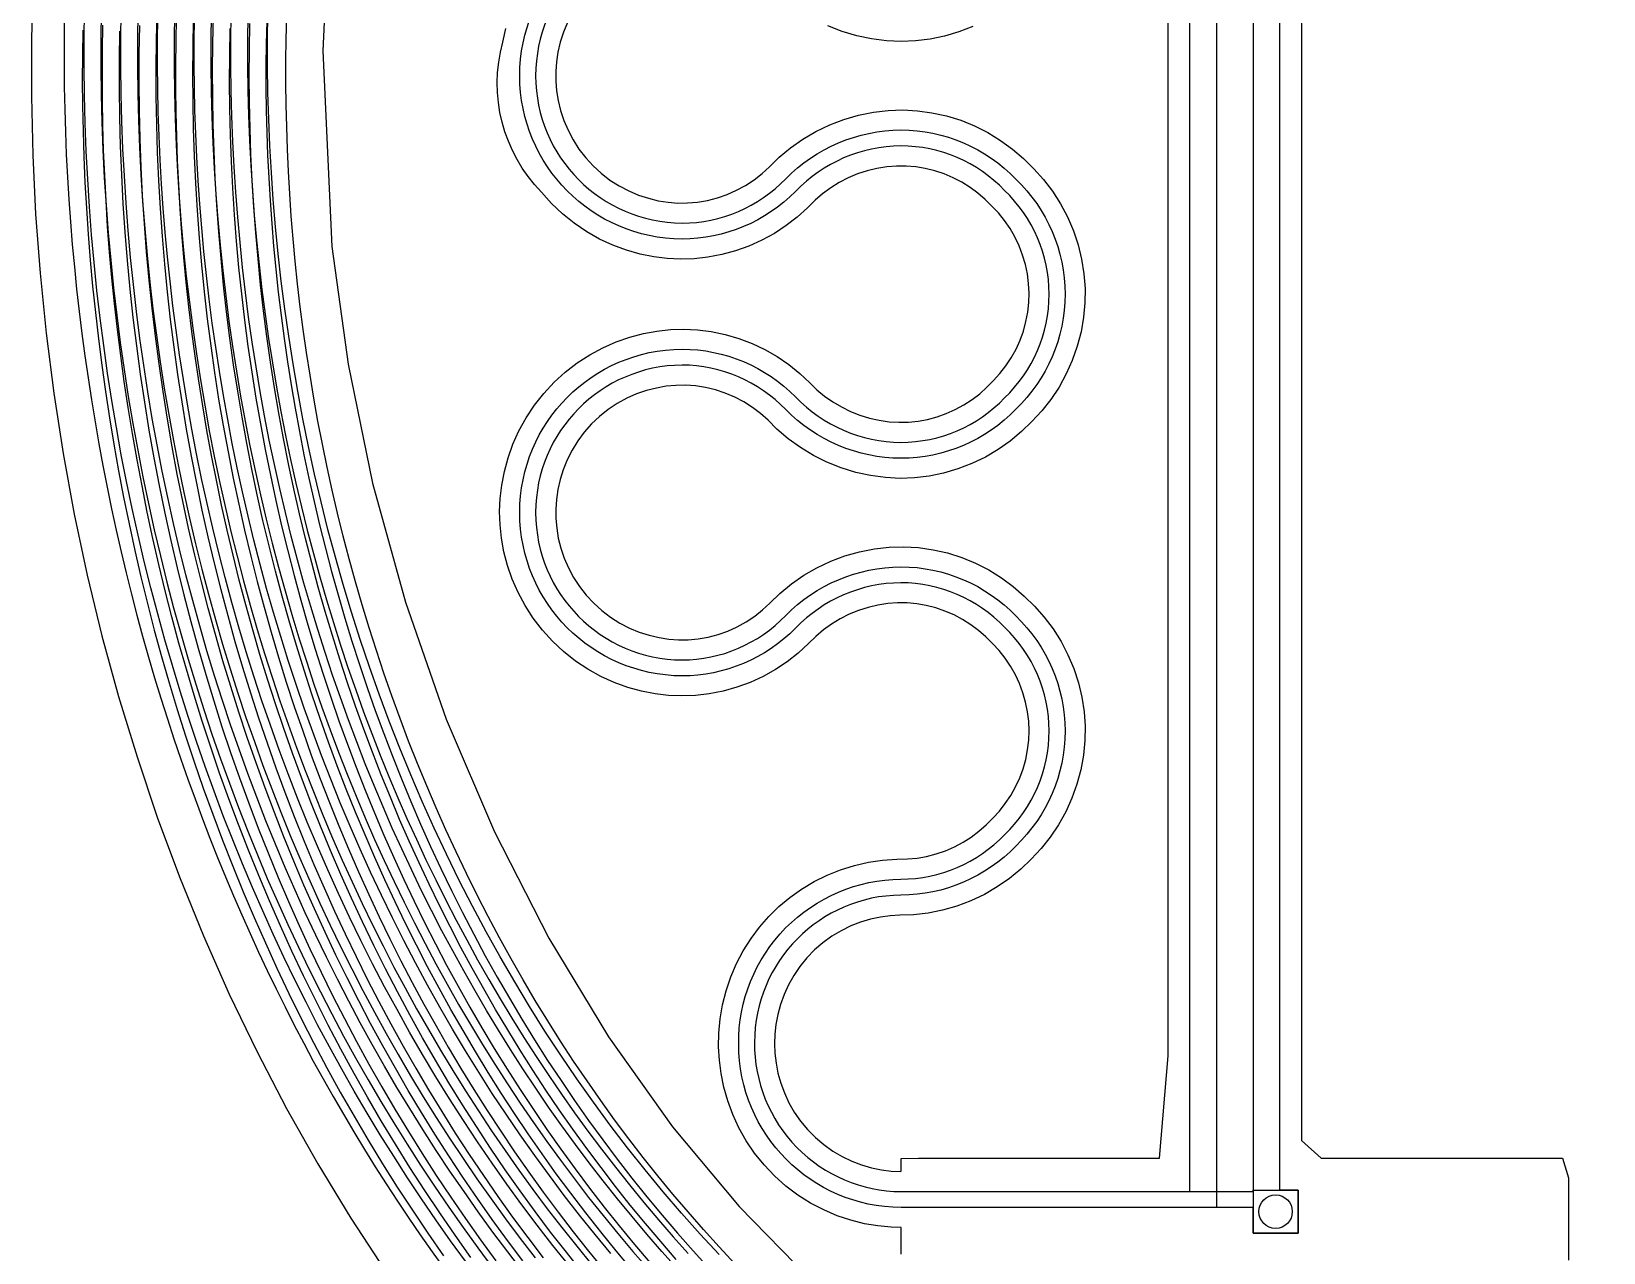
# Model space of a CAD drawing. Header units: millimetres. Extents: x 203.4 to 212.9, y -253.6 to -242.
# Drawn here: x 203.437 to 208.146, y -251.495 to -247.839 of the extents above; entities that cross this region are included whole.
import ezdxf

# ---------------------------------------------------------------- set-up
doc = ezdxf.new("R2010")
doc.units = ezdxf.units.MM
for name, color, linetype in [('Bottom Cu Layer', 140, 'Continuous'), ('PI BoardOutline', 30, 'Continuous'), ('Via holes', 6, 'Continuous')]:
    doc.layers.add(name, color=color, linetype=linetype)
doc.layers.add('Top Cu Layer', color=50, linetype='Continuous', lineweight=25)

msp = doc.modelspace()

# ---------------------------------------------------------------- linework, layer by layer
at = {"layer": 'Bottom Cu Layer'}
msp.add_lwpolyline([(205.3856, -247.5297, 0.411628), (204.947, -247.9712, 0.411628), (205.3856, -248.4127, 0.204281), (205.696, -248.2795, -0.19891), (206.0413, -248.1337, -0.203686), (206.3854, -248.2808, -0.203977), (206.533, -248.6253, -0.203977), (206.3854, -248.9698, -0.203686), (206.0413, -249.1169, -0.19891), (205.696, -248.9711, 0.204281), (205.3856, -248.8378, 0.411628), (204.947, -249.2793, 0.411628), (205.3856, -249.7208, 0.204281), (205.696, -249.5876, -0.19891), (206.0413, -249.4418, -0.203686), (206.3854, -249.5889, -0.203977), (206.533, -249.9334, -0.203977), (206.3854, -250.2779, -0.203686), (206.0413, -250.425, 0.411628), (205.6027, -250.8665, 0.414352), (206.0416, -251.3128), (207.0966, -251.3128), (207.0966, -251.3082), (207.2315, -251.3082), (207.2315, -251.4373), (207.0966, -251.4373), (207.0966, -251.3605), (206.0416, -251.3605, -0.41188), (205.5552, -250.8713, -0.415014), (206.0413, -250.3772, 0.204281), (206.3517, -250.244, 0.204459), (206.4852, -249.9334, 0.204459), (206.3517, -249.6228, 0.204281), (206.0413, -249.4896, 0.20238), (205.7257, -249.6256, -0.20055), (205.3856, -249.7686, -0.41188), (204.8992, -249.2793, -0.41188), (205.3856, -248.79, -0.20055), (205.7257, -248.933, 0.20238), (206.0413, -249.0691, 0.204281), (206.3517, -248.9359, 0.204459), (206.4852, -248.6253, 0.204459), (206.3517, -248.3147, 0.204281), (206.0413, -248.1815, 0.20238), (205.7257, -248.3175, -0.20055), (205.3856, -248.4605, -0.41188), (204.8992, -247.9712, -0.41188), (205.3856, -247.4819, -0.20055)], format="xyb", dxfattribs=at)
for points in [[(203.8121, -247.7812), (203.8101, -247.8651), (203.8092, -247.9491), (203.8095, -248.0331), (203.8108, -248.1171), (203.8134, -248.201), (203.817, -248.2848), (203.8218, -248.3686), (203.8277, -248.4521), (203.8348, -248.5355), (203.843, -248.6186), (203.8523, -248.7014), (203.8627, -248.784), (203.8742, -248.8663), (203.8867, -248.9482), (203.9004, -249.0298), (203.915, -249.1109), (203.9308, -249.1917), (203.9475, -249.2719), (203.9653, -249.3517), (203.984, -249.431), (204.0038, -249.5097), (204.0245, -249.5879), (204.0462, -249.6655), (204.0688, -249.7425), (204.0924, -249.8188), (204.1169, -249.8944), (204.1424, -249.9693), (204.1687, -250.0435), (204.1959, -250.117), (204.2239, -250.1897), (204.2528, -250.2617), (204.2825, -250.3328), (204.313, -250.4031), (204.3442, -250.4727), (204.3762, -250.5413), (204.409, -250.6092), (204.4427, -250.6768), (204.4774, -250.7439), (204.5132, -250.8107), (204.5499, -250.877), (204.5876, -250.9429), (204.6262, -251.0083), (204.6659, -251.0732), (204.7064, -251.1376), (204.7479, -251.2014), (204.7904, -251.2646), (204.8338, -251.3272), (204.8781, -251.3891), (204.9233, -251.4504), (204.9694, -251.5109)], [(205.0868, -251.5543), (205.039, -251.4946), (204.9919, -251.434), (204.9457, -251.3725), (204.9003, -251.3102), (204.8558, -251.2471), (204.8122, -251.1831), (204.7696, -251.1183), (204.7278, -251.0528), (204.687, -250.9866), (204.6472, -250.9196), (204.6083, -250.852), (204.5704, -250.7838), (204.5334, -250.715), (204.4974, -250.6456), (204.4624, -250.5756), (204.4284, -250.5051), (204.3953, -250.4342), (204.3633, -250.3627), (204.3323, -250.2909), (204.3023, -250.2187), (204.2733, -250.1461), (204.2453, -250.0731), (204.2184, -249.9999), (204.1925, -249.9264), (204.1677, -249.8526), (204.1439, -249.7786), (204.1211, -249.7045), (204.0994, -249.6302), (204.0788, -249.5558), (204.0591, -249.4813), (204.0405, -249.4067), (204.0229, -249.3321), (204.0063, -249.2575), (203.9906, -249.1828), (203.976, -249.1082), (203.9623, -249.0337), (203.9496, -248.9593), (203.9379, -248.8849), (203.9271, -248.8107), (203.9173, -248.7367), (203.9084, -248.6628), (203.9005, -248.5892), (203.8934, -248.5158), (203.8873, -248.4426), (203.8821, -248.3697), (203.8778, -248.2972), (203.8743, -248.225), (203.8717, -248.1531), (203.87, -248.0816), (203.8691, -248.0104), (203.8691, -247.9396), (203.8698, -247.8685), (203.8714, -247.797)], [(203.9215, -247.8025), (203.9198, -247.8844), (203.9192, -247.9662), (203.9196, -248.0481), (203.9212, -248.1299), (203.9239, -248.2117), (203.9277, -248.2934), (203.9326, -248.3749), (203.9386, -248.4563), (203.9457, -248.5375), (203.9539, -248.6185), (203.9632, -248.6992), (203.9735, -248.7796), (203.9849, -248.8597), (203.9974, -248.9395), (204.0109, -249.0189), (204.0254, -249.0979), (204.0409, -249.1765), (204.0574, -249.2547), (204.0749, -249.3323), (204.0934, -249.4095), (204.1129, -249.4861), (204.1333, -249.5622), (204.1546, -249.6377), (204.1768, -249.7126), (204.2, -249.7868), (204.2241, -249.8604), (204.2491, -249.9333), (204.2749, -250.0055), (204.3016, -250.0769), (204.3291, -250.1476), (204.3574, -250.2176), (204.3864, -250.2868), (204.4163, -250.3552), (204.4469, -250.4228), (204.4782, -250.4895), (204.5103, -250.5556), (204.5434, -250.6213), (204.5775, -250.6867), (204.6125, -250.7517), (204.6485, -250.8163), (204.6854, -250.8804), (204.7233, -250.9441), (204.7621, -251.0072), (204.8018, -251.0698), (204.8424, -251.1319), (204.884, -251.1934), (204.9265, -251.2543), (204.9698, -251.3145), (205.0141, -251.374), (205.0592, -251.4329), (205.1052, -251.491), (205.1521, -251.5484)], [(205.2355, -251.5458), (205.1885, -251.49), (205.1423, -251.4333), (205.097, -251.3759), (205.0525, -251.3179), (205.0089, -251.2591), (204.9663, -251.1996), (204.9245, -251.1396), (204.8836, -251.0789), (204.8437, -251.0176), (204.8047, -250.9558), (204.7666, -250.8935), (204.7294, -250.8307), (204.6932, -250.7674), (204.6579, -250.7037), (204.6235, -250.6395), (204.5901, -250.575), (204.5576, -250.5102), (204.5261, -250.445), (204.4953, -250.379), (204.4653, -250.3123), (204.436, -250.2447), (204.4074, -250.1764), (204.3797, -250.1073), (204.3527, -250.0374), (204.3265, -249.9668), (204.3012, -249.8956), (204.2767, -249.8236), (204.2531, -249.751), (204.2303, -249.6778), (204.2084, -249.6039), (204.1875, -249.5295), (204.1674, -249.4545), (204.1483, -249.3789), (204.1302, -249.3029), (204.113, -249.2263), (204.0968, -249.1492), (204.0817, -249.0717), (204.0675, -248.9937), (204.0544, -248.9154), (204.0423, -248.8367), (204.0313, -248.7576), (204.0213, -248.6782), (204.0124, -248.5986), (204.0045, -248.5187), (203.9977, -248.4387), (203.9919, -248.3584), (203.9872, -248.278), (203.9836, -248.1974), (203.9811, -248.1168), (203.9796, -248.0361), (203.9792, -247.9554), (203.9799, -247.8747), (203.9816, -247.7941)], [(205.3684, -251.5158), (205.3217, -251.4623), (205.2758, -251.408), (205.2306, -251.3531), (205.1864, -251.2973), (205.1429, -251.2409), (205.1003, -251.1838), (205.0586, -251.1261), (205.0177, -251.0677), (204.9777, -251.0088), (204.9387, -250.9492), (204.9005, -250.8892), (204.8632, -250.8286), (204.8269, -250.7675), (204.7914, -250.706), (204.7569, -250.644), (204.7232, -250.5817), (204.6905, -250.519), (204.6587, -250.4559), (204.6278, -250.3925), (204.5977, -250.3285), (204.5683, -250.2636), (204.5396, -250.198), (204.5117, -250.1316), (204.4845, -250.0645), (204.4581, -249.9966), (204.4325, -249.928), (204.4076, -249.8588), (204.3836, -249.7889), (204.3604, -249.7183), (204.3381, -249.6471), (204.3166, -249.5754), (204.296, -249.503), (204.2763, -249.4301), (204.2576, -249.3567), (204.2397, -249.2827), (204.2228, -249.2082), (204.2068, -249.1333), (204.1919, -249.0579), (204.1779, -248.9821), (204.1649, -248.9059), (204.1529, -248.8293), (204.142, -248.7524), (204.1321, -248.6752), (204.1232, -248.5977), (204.1153, -248.52), (204.1085, -248.4421), (204.1027, -248.364), (204.0979, -248.2857), (204.0941, -248.2073), (204.0914, -248.1288), (204.0898, -248.0503), (204.0892, -247.9717), (204.0896, -247.8931), (204.0911, -247.8146)], [(204.1413, -247.8083), (204.1398, -247.8753), (204.139, -247.9419), (204.1391, -248.0082), (204.14, -248.0749), (204.1416, -248.1419), (204.1441, -248.2093), (204.1473, -248.277), (204.1514, -248.345), (204.1563, -248.4133), (204.1621, -248.4818), (204.1687, -248.5506), (204.1761, -248.6196), (204.1844, -248.6888), (204.1936, -248.7581), (204.2037, -248.8276), (204.2146, -248.8972), (204.2265, -248.9669), (204.2393, -249.0367), (204.253, -249.1066), (204.2676, -249.1765), (204.2832, -249.2464), (204.2997, -249.3163), (204.3171, -249.3861), (204.3356, -249.4559), (204.355, -249.5257), (204.3753, -249.5953), (204.3967, -249.6648), (204.419, -249.7341), (204.4423, -249.8032), (204.4666, -249.8721), (204.4919, -249.9407), (204.518, -250.009), (204.5452, -250.077), (204.5733, -250.1447), (204.6023, -250.212), (204.6323, -250.2789), (204.6632, -250.3454), (204.6951, -250.4114), (204.7278, -250.4769), (204.7615, -250.542), (204.7962, -250.6064), (204.8317, -250.6704), (204.8682, -250.7337), (204.9055, -250.7964), (204.9438, -250.8584), (204.9829, -250.9198), (205.023, -250.9804), (205.0638, -251.0403), (205.1055, -251.0995), (205.148, -251.1579), (205.1913, -251.2154), (205.2354, -251.2722), (205.2803, -251.3281), (205.3258, -251.3832), (205.3721, -251.4373), (205.4192, -251.4906), (205.4669, -251.543)], [(205.544, -251.5288), (205.4965, -251.478), (205.4497, -251.4263), (205.4035, -251.3736), (205.358, -251.3201), (205.3133, -251.2656), (205.2693, -251.2104), (205.226, -251.1543), (205.1835, -251.0974), (205.1418, -251.0398), (205.1009, -250.9813), (205.0609, -250.9222), (205.0217, -250.8623), (204.9833, -250.8017), (204.9458, -250.7404), (204.9093, -250.6785), (204.8736, -250.616), (204.8388, -250.5529), (204.8048, -250.4892), (204.7718, -250.4251), (204.7398, -250.3604), (204.7086, -250.2953), (204.6783, -250.2297), (204.649, -250.1637), (204.6206, -250.0973), (204.5931, -250.0306), (204.5665, -249.9635), (204.5409, -249.8962), (204.5163, -249.8285), (204.4926, -249.7606), (204.4699, -249.6925), (204.4481, -249.6242), (204.4273, -249.5557), (204.4074, -249.4871), (204.3885, -249.4184), (204.3706, -249.3497), (204.3536, -249.2809), (204.3376, -249.212), (204.3225, -249.1432), (204.3083, -249.0743), (204.295, -249.0055), (204.2826, -248.9368), (204.2711, -248.8682), (204.2605, -248.7996), (204.2508, -248.7312), (204.2419, -248.6629), (204.2339, -248.5948), (204.2267, -248.5269), (204.2204, -248.4592), (204.2149, -248.3917), (204.2103, -248.3245), (204.2064, -248.2576), (204.2034, -248.191), (204.2012, -248.1247), (204.1997, -248.0587), (204.199, -247.9931), (204.1991, -247.9278), (204.2, -247.8621), (204.2017, -247.796)], [(203.5904, -247.8346), (203.5892, -247.9105), (203.589, -247.986), (203.5897, -248.0616), (203.5912, -248.1377), (203.5936, -248.2142), (203.597, -248.2911), (203.6013, -248.3683), (203.6065, -248.4458), (203.6127, -248.5237), (203.6198, -248.6018), (203.628, -248.6802), (203.637, -248.7588), (203.6471, -248.8376), (203.6582, -248.9165), (203.6703, -248.9957), (203.6834, -249.0749), (203.6976, -249.1542), (203.7128, -249.2337), (203.729, -249.3131), (203.7463, -249.3927), (203.7647, -249.4722), (203.7842, -249.5516), (203.8047, -249.6311), (203.8264, -249.7104), (203.8492, -249.7897), (203.8731, -249.8688), (203.8981, -249.9477), (203.9242, -250.0263), (203.9514, -250.1048), (203.9797, -250.1829), (204.0091, -250.2608), (204.0395, -250.3383), (204.0711, -250.4154), (204.1037, -250.4921), (204.1374, -250.5683), (204.1721, -250.6441), (204.208, -250.7194), (204.2449, -250.7941), (204.2828, -250.8683), (204.3218, -250.9419), (204.3619, -251.0148), (204.403, -251.0871), (204.4451, -251.1587), (204.4883, -251.2295), (204.5325, -251.2995), (204.5776, -251.3688), (204.6237, -251.4372), (204.6708, -251.5048)], [(204.7532, -251.5097), (204.706, -251.4437), (204.6598, -251.3768), (204.6146, -251.309), (204.5703, -251.2404), (204.527, -251.1711), (204.4847, -251.101), (204.4433, -251.0302), (204.403, -250.9588), (204.3637, -250.8866), (204.3254, -250.8139), (204.2882, -250.7406), (204.252, -250.6667), (204.2168, -250.5923), (204.1827, -250.5174), (204.1496, -250.4421), (204.1176, -250.3663), (204.0867, -250.2901), (204.0568, -250.2136), (204.0281, -250.1367), (204.0004, -250.0595), (203.9738, -249.982), (203.9484, -249.9044), (203.924, -249.8265), (203.9008, -249.7484), (203.8786, -249.6703), (203.8575, -249.592), (203.8375, -249.5136), (203.8185, -249.4351), (203.8006, -249.3567), (203.7837, -249.2782), (203.7679, -249.1998), (203.7531, -249.1214), (203.7393, -249.043), (203.7266, -248.9648), (203.7148, -248.8867), (203.7041, -248.8088), (203.6943, -248.731), (203.6855, -248.6535), (203.6777, -248.5762), (203.6708, -248.4991), (203.6649, -248.4224), (203.66, -248.346), (203.656, -248.2699), (203.6529, -248.1941), (203.6507, -248.1188), (203.6494, -248.0438), (203.649, -247.9692), (203.6494, -247.8947), (203.6507, -247.8197)], [(203.7006, -247.8375), (203.6993, -247.9236), (203.6993, -248.0097), (203.7003, -248.0958), (203.7026, -248.1819), (203.706, -248.2679), (203.7106, -248.3537), (203.7163, -248.4395), (203.7232, -248.525), (203.7313, -248.6103), (203.7405, -248.6953), (203.7509, -248.7801), (203.7623, -248.8646), (203.7749, -248.9487), (203.7885, -249.0324), (203.8033, -249.1157), (203.8191, -249.1987), (203.8359, -249.2811), (203.8538, -249.3631), (203.8727, -249.4445), (203.8927, -249.5254), (203.9137, -249.6058), (203.9356, -249.6855), (203.9586, -249.7646), (203.9825, -249.843), (204.0073, -249.9208), (204.0332, -249.9978), (204.0599, -250.0741), (204.0875, -250.1497), (204.116, -250.2245), (204.1454, -250.2985), (204.1756, -250.3717), (204.2066, -250.444), (204.2384, -250.5156), (204.271, -250.5862), (204.3043, -250.656), (204.3386, -250.7254), (204.3739, -250.7943), (204.4103, -250.8629), (204.4476, -250.9311), (204.486, -250.9988), (204.5253, -251.066), (204.5657, -251.1327), (204.607, -251.1989), (204.6493, -251.2645), (204.6925, -251.3294), (204.7367, -251.3938), (204.7819, -251.4575), (204.828, -251.5205)], [(204.9087, -251.5204), (204.8624, -251.4589), (204.8171, -251.3966), (204.7727, -251.3336), (204.7293, -251.27), (204.6868, -251.2057), (204.6454, -251.1409), (204.6049, -251.0755), (204.5653, -251.0096), (204.5268, -250.9431), (204.4892, -250.8762), (204.4526, -250.8089), (204.417, -250.7412), (204.3824, -250.673), (204.3488, -250.6046), (204.3161, -250.5355), (204.2841, -250.4656), (204.2529, -250.3948), (204.2225, -250.3232), (204.193, -250.2507), (204.1642, -250.1775), (204.1363, -250.1035), (204.1093, -250.0288), (204.0831, -249.9534), (204.0578, -249.8772), (204.0335, -249.8004), (204.0101, -249.7229), (203.9876, -249.6448), (203.9661, -249.5661), (203.9456, -249.4868), (203.926, -249.4069), (203.9075, -249.3265), (203.8901, -249.2456), (203.8736, -249.1642), (203.8583, -249.0823), (203.844, -248.9999), (203.8309, -248.9172), (203.8188, -248.8341), (203.8078, -248.7507), (203.7979, -248.667), (203.7892, -248.583), (203.7815, -248.4988), (203.775, -248.4143), (203.7696, -248.3297), (203.7653, -248.245), (203.7621, -248.1601), (203.7601, -248.0752), (203.7592, -247.9903), (203.7594, -247.9053), (203.7608, -247.8204)], [(204.0309, -247.83), (204.0295, -247.9098), (204.0292, -247.9895), (204.03, -248.0692), (204.0318, -248.1489), (204.0347, -248.2285), (204.0387, -248.3081), (204.0438, -248.3874), (204.05, -248.4667), (204.0572, -248.5457), (204.0655, -248.6245), (204.0748, -248.703), (204.0852, -248.7813), (204.0966, -248.8592), (204.1091, -248.9368), (204.1225, -249.014), (204.1369, -249.0908), (204.1523, -249.1672), (204.1687, -249.2432), (204.186, -249.3187), (204.2043, -249.3937), (204.2235, -249.4682), (204.2436, -249.5421), (204.2647, -249.6155), (204.2866, -249.6883), (204.3094, -249.7604), (204.3331, -249.8319), (204.3577, -249.9027), (204.3831, -249.9728), (204.4093, -250.0422), (204.4363, -250.1108), (204.4641, -250.1787), (204.4927, -250.2459), (204.5219, -250.3123), (204.5519, -250.3779), (204.5827, -250.4427), (204.6142, -250.5069), (204.6467, -250.5708), (204.6802, -250.6344), (204.7145, -250.6976), (204.7498, -250.7604), (204.7861, -250.8227), (204.8232, -250.8845), (204.8613, -250.9459), (204.9002, -251.0067), (204.9401, -251.067), (204.9808, -251.1267), (205.0224, -251.1858), (205.0649, -251.2443), (205.1083, -251.3021), (205.1525, -251.3593), (205.1975, -251.4157), (205.2434, -251.4713), (205.2901, -251.5262)]]:
    msp.add_lwpolyline(points, dxfattribs=at)
at = {"layer": 'PI BoardOutline'}
for points in [[(205.0423, -247.8114), (205.0302, -247.8408), (205.0207, -247.8705), (205.0137, -247.9003), (205.0093, -247.9298), (205.0072, -247.9588), (205.0074, -247.9873), (205.0097, -248.0163), (205.0145, -248.0459), (205.0217, -248.0757), (205.0315, -248.1054), (205.044, -248.1347), (205.0591, -248.1633), (205.0768, -248.1908), (205.0969, -248.2169), (205.1192, -248.2412), (205.1436, -248.2635), (205.1697, -248.2835), (205.1972, -248.3011), (205.2258, -248.3161), (205.2551, -248.3285), (205.2848, -248.3382), (205.3145, -248.3454), (205.344, -248.3501), (205.373, -248.3524), (205.4021, -248.3523), (205.4321, -248.3497), (205.462, -248.3446), (205.4917, -248.3369), (205.5208, -248.3268), (205.549, -248.3143), (205.5759, -248.2995), (205.6015, -248.2826), (205.6253, -248.2639), (205.6473, -248.2436), (205.6761, -248.2155), (205.7105, -248.1869), (205.7475, -248.1609), (205.7868, -248.1379), (205.828, -248.1182), (205.8707, -248.1019), (205.9144, -248.0893), (205.9588, -248.0804), (206.0033, -248.0752), (206.0474, -248.0737), (206.0907, -248.076), (206.1343, -248.0819), (206.1777, -248.0915), (206.2204, -248.1047), (206.2619, -248.1214), (206.3019, -248.1415), (206.3399, -248.1647), (206.3756, -248.1908), (206.4086, -248.2194), (206.4394, -248.2497), (206.4686, -248.2821), (206.4953, -248.3171), (206.5194, -248.3546), (206.5403, -248.3941), (206.5579, -248.4352), (206.572, -248.4777), (206.5826, -248.5209), (206.5894, -248.5645), (206.5927, -248.6079), (206.5923, -248.6511), (206.5884, -248.6946), (206.5808, -248.7382), (206.5696, -248.7813), (206.5547, -248.8235), (206.5365, -248.8644), (206.5149, -248.9035), (206.4903, -248.9405), (206.463, -248.975), (206.4334, -249.0068), (206.4024, -249.037), (206.3688, -249.0651), (206.3326, -249.0907), (206.2942, -249.1133), (206.2539, -249.1327), (206.2121, -249.1488), (206.1692, -249.1613), (206.1258, -249.1701), (206.0822, -249.1753), (206.0389, -249.1769), (205.9946, -249.1746), (205.9501, -249.1687), (205.9058, -249.1591), (205.8622, -249.1458), (205.8198, -249.1288), (205.7789, -249.1084), (205.7401, -249.0848), (205.7036, -249.0583), (205.6697, -249.0292), (205.6431, -249.0029), (205.6208, -248.9829), (205.5966, -248.9645), (205.5708, -248.948), (205.5435, -248.9337), (205.5152, -248.9216), (205.4859, -248.912), (205.4562, -248.9048), (205.4262, -248.9002), (205.3963, -248.898), (205.3673, -248.8984), (205.3383, -248.9012), (205.3087, -248.9064), (205.2789, -248.914), (205.2493, -248.9243), (205.2201, -248.9372), (205.1917, -248.9527), (205.1645, -248.9708), (205.1387, -248.9913), (205.1147, -249.014), (205.0928, -249.0387), (205.0731, -249.065), (205.056, -249.0928), (205.0414, -249.1215), (205.0294, -249.1509), (205.0201, -249.1807), (205.0134, -249.2105), (205.0091, -249.24), (205.0072, -249.2689), (205.0075, -249.2974), (205.01, -249.3265), (205.0149, -249.3561), (205.0223, -249.3859), (205.0323, -249.4156), (205.045, -249.4449), (205.0603, -249.4734), (205.0781, -249.5008), (205.0984, -249.5268), (205.1209, -249.5509), (205.1454, -249.5731), (205.1716, -249.5929), (205.1992, -249.6103), (205.2278, -249.6252), (205.2572, -249.6374), (205.2869, -249.6469), (205.3166, -249.6539), (205.346, -249.6584), (205.375, -249.6606), (205.4042, -249.6603), (205.4342, -249.6575), (205.4641, -249.6522), (205.4938, -249.6444), (205.5228, -249.6341), (205.5509, -249.6214), (205.5778, -249.6065), (205.6032, -249.5895), (205.6269, -249.5706), (205.6487, -249.5502), (205.6785, -249.5215), (205.713, -249.4931), (205.7502, -249.4673), (205.7896, -249.4445), (205.8309, -249.425), (205.8737, -249.409), (205.9176, -249.3967), (205.9619, -249.388), (206.0064, -249.3831), (206.0504, -249.3819), (206.0938, -249.3844), (206.1374, -249.3906), (206.1807, -249.4004), (206.2233, -249.4138), (206.2648, -249.4308), (206.3046, -249.4511), (206.3425, -249.4745), (206.378, -249.5008), (206.4108, -249.5296), (206.4415, -249.56), (206.4705, -249.5926), (206.4971, -249.6278), (206.5209, -249.6654), (206.5416, -249.705), (206.559, -249.7463), (206.5729, -249.7888), (206.5832, -249.832), (206.5898, -249.8756), (206.5928, -249.9191), (206.5921, -249.9623), (206.5879, -250.0058), (206.5801, -250.0493), (206.5686, -250.0924), (206.5536, -250.1345), (206.535, -250.1753), (206.5133, -250.2143), (206.4885, -250.2511), (206.461, -250.2855), (206.4312, -250.3171), (206.4001, -250.3471), (206.3663, -250.3751), (206.33, -250.4005), (206.2914, -250.4229), (206.251, -250.4421), (206.2091, -250.4579), (206.1662, -250.4701), (206.1227, -250.4787), (206.0792, -250.4836), (206.0379, -250.4851), (206.0091, -250.4867), (205.9798, -250.4906), (205.9501, -250.4969), (205.9204, -250.5058), (205.8909, -250.5174), (205.8621, -250.5315), (205.8342, -250.5483), (205.8076, -250.5676), (205.7826, -250.5891), (205.7596, -250.6128), (205.7387, -250.6384), (205.7203, -250.6654), (205.7043, -250.6937), (205.691, -250.7228), (205.6803, -250.7525), (205.6722, -250.7823), (205.6667, -250.812), (205.6636, -250.8412), (205.6627, -250.8698), (205.6638, -250.8986), (205.6671, -250.928), (205.6728, -250.9578), (205.6812, -250.9877), (205.6921, -251.0174), (205.7057, -251.0465), (205.7219, -251.0748), (205.7407, -251.1018), (205.7618, -251.1272), (205.7851, -251.1507), (205.8102, -251.1721), (205.837, -251.1912), (205.865, -251.2077), (205.894, -251.2216), (205.9235, -251.2329), (205.9532, -251.2416), (205.9829, -251.2477), (206.0122, -251.2513), (206.0409, -251.2527), (206.0416, -251.2495), (206.0416, -251.2463), (206.0416, -251.243), (206.0416, -251.2397), (206.0416, -251.2364), (206.0416, -251.2331), (206.0416, -251.2298), (206.0416, -251.2266), (206.0416, -251.2233), (206.0416, -251.22), (206.0416, -251.2167), (206.0416, -251.2134), (206.0938, -251.2128), (206.1595, -251.2128), (206.2252, -251.2128), (206.2909, -251.2128), (206.3565, -251.2128), (206.4222, -251.2128), (206.4879, -251.2128), (206.5536, -251.2128), (206.6193, -251.2128), (206.6849, -251.2128), (206.7506, -251.2128), (206.8163, -251.2128), (206.8416, -250.9058), (206.8416, -250.4067), (206.8416, -249.9076), (206.8416, -249.4086), (206.8416, -248.9095), (206.8416, -248.4104), (206.8416, -247.9114), (206.8416, -247.4123)], [(204.327, -247.5082), (204.3094, -247.8962), (204.3365, -248.483), (204.385, -248.8345), (204.4586, -249.1915), (204.5571, -249.548), (204.6793, -249.8979), (204.8233, -250.2351), (204.9865, -250.554), (205.1656, -250.8498), (205.357, -251.1186), (205.5569, -251.3576), (205.7677, -251.5732), (205.9969, -251.7748), (206.2435, -251.9594), (206.5066, -252.1241), (206.7844, -252.2662), (207.0749, -252.3831), (207.3758, -252.4726), (207.6843, -252.5331), (207.9975, -252.5632), (208.3123, -252.5623)], [(203.4426, -247.6762), (203.4372, -247.8561), (203.4366, -248.0339), (203.4405, -248.2096), (203.449, -248.3853), (203.4622, -248.5628), (203.4802, -248.7417), (203.5033, -248.9218), (203.5315, -249.1028), (203.5649, -249.2845), (203.6037, -249.4665), (203.6479, -249.6485), (203.6976, -249.8302), (203.7528, -250.0112), (203.8136, -250.1912), (203.8799, -250.3699), (203.9519, -250.5468), (204.0293, -250.7216), (204.1123, -250.894), (204.2006, -251.0635), (204.2943, -251.2298), (204.3932, -251.3926), (204.4971, -251.5515)], [(207.2416, -247.6664), (207.2416, -248.1655), (207.2416, -248.6645), (207.2416, -249.1636), (207.2416, -249.6627), (207.2416, -250.1617), (207.2416, -250.6608), (207.2416, -251.1598), (207.3003, -251.2128), (207.366, -251.2128), (207.4317, -251.2128), (207.4974, -251.2128), (207.563, -251.2128), (207.6287, -251.2128), (207.6944, -251.2128), (207.7601, -251.2128), (207.8258, -251.2128), (207.8914, -251.2128), (207.9571, -251.2128), (208.0228, -251.2128), (208.0416, -251.2713), (208.0416, -251.3534), (208.0416, -251.4355), (208.0416, -251.5176)], [(206.2568, -247.8234), (206.2151, -247.8397), (206.1723, -247.8524), (206.1289, -247.8615), (206.0853, -247.8669), (206.042, -247.8688), (205.9977, -247.8668), (205.9532, -247.8612), (205.9089, -247.8518), (205.8653, -247.8387), (205.8227, -247.822)]]:
    msp.add_lwpolyline(points, dxfattribs=at)
msp.add_lwpolyline([(206.0416, -251.5005), (206.0416, -251.4776), (206.0416, -251.4547), (206.0416, -251.4318), (206.0416, -251.4205), (206.0416, -251.4205), (206.0415, -251.4205), (206.0415, -251.4205), (206.0415, -251.4205), (206.0415, -251.4205), (206.0415, -251.4205), (206.0415, -251.4205), (206.0414, -251.4205), (206.0414, -251.4205), (206.0414, -251.4205), (206.0414, -251.4205), (206.0414, -251.4205), (206.0123, -251.4196), (205.9723, -251.4157), (205.9317, -251.4088), (205.8909, -251.3985), (205.8501, -251.3849), (205.8099, -251.3678), (205.7706, -251.3472), (205.7327, -251.3233), (205.6966, -251.2961), (205.6628, -251.266), (205.6315, -251.2331), (205.6031, -251.1979), (205.5778, -251.1606), (205.5559, -251.1219), (205.5373, -251.0819), (205.5223, -251.0413), (205.5107, -251.0004), (205.5024, -250.9596), (205.4973, -250.9192), (205.4952, -250.8797), (205.4959, -250.8382), (205.4997, -250.7957), (205.507, -250.7533), (205.5176, -250.7112), (205.5316, -250.6699), (205.5488, -250.6299), (205.569, -250.5914), (205.5922, -250.5549), (205.6178, -250.5206), (205.6458, -250.4887), (205.6759, -250.4593), (205.7086, -250.4319), (205.7437, -250.407), (205.7809, -250.3846), (205.8199, -250.3653), (205.8603, -250.349), (205.9018, -250.3361), (205.944, -250.3265), (205.9864, -250.3203), (206.0287, -250.3174), (206.0611, -250.3166), (206.0897, -250.3139), (206.1183, -250.3089), (206.1466, -250.3017), (206.1744, -250.2921), (206.2014, -250.2804), (206.2273, -250.2666), (206.2519, -250.2509), (206.2751, -250.2334), (206.2966, -250.2144), (206.3167, -250.1944), (206.3361, -250.1734), (206.354, -250.1507), (206.3703, -250.1265), (206.3847, -250.1009), (206.397, -250.0742), (206.4071, -250.0466), (206.4151, -250.0184), (206.4207, -249.9898), (206.4241, -249.9612), (206.4252, -249.9328), (206.424, -249.9044), (206.4205, -249.8758), (206.4148, -249.8472), (206.4068, -249.819), (206.3965, -249.7915), (206.3841, -249.7648), (206.3696, -249.7393), (206.3533, -249.7151), (206.3353, -249.6925), (206.3158, -249.6716), (206.2957, -249.6516), (206.2741, -249.6326), (206.2509, -249.6152), (206.2262, -249.5996), (206.2003, -249.5858), (206.1732, -249.5742), (206.1454, -249.5648), (206.1171, -249.5576), (206.0885, -249.5527), (206.0599, -249.5501), (206.0313, -249.5498), (206.0019, -249.552), (205.9724, -249.5565), (205.9431, -249.5633), (205.9143, -249.5725), (205.8862, -249.584), (205.8592, -249.5976), (205.8334, -249.6133), (205.8091, -249.6309), (205.7865, -249.65), (205.7643, -249.6719), (205.7339, -249.7), (205.7009, -249.7259), (205.6657, -249.7494), (205.6285, -249.7702), (205.5897, -249.788), (205.5496, -249.8027), (205.5087, -249.8141), (205.4672, -249.8223), (205.4256, -249.8271), (205.3843, -249.8286), (205.345, -249.8269), (205.3048, -249.8222), (205.2641, -249.8143), (205.2232, -249.8031), (205.1826, -249.7884), (205.1426, -249.7703), (205.1037, -249.7488), (205.0662, -249.7239), (205.0307, -249.6959), (204.9976, -249.6649), (204.9671, -249.6314), (204.9396, -249.5955), (204.9152, -249.5578), (204.8943, -249.5186), (204.8767, -249.4784), (204.8627, -249.4377), (204.852, -249.3967), (204.8447, -249.356), (204.8405, -249.3159), (204.8392, -249.2766), (204.8409, -249.2372), (204.8455, -249.197), (204.8533, -249.1562), (204.8644, -249.1153), (204.879, -249.0746), (204.897, -249.0345), (204.9184, -248.9955), (204.9432, -248.958), (204.9712, -248.9225), (205.0021, -248.8892), (205.0356, -248.8587), (205.0714, -248.8311), (205.109, -248.8067), (205.1481, -248.7856), (205.1882, -248.768), (205.2289, -248.7539), (205.2698, -248.7431), (205.3105, -248.7357), (205.3506, -248.7314), (205.39, -248.7301), (205.4314, -248.7321), (205.473, -248.7374), (205.5144, -248.7459), (205.5553, -248.7578), (205.5953, -248.773), (205.6338, -248.7912), (205.6708, -248.8124), (205.7057, -248.8363), (205.7383, -248.8625), (205.7684, -248.8909), (205.7896, -248.9114), (205.8124, -248.9304), (205.8369, -248.9477), (205.8629, -248.9631), (205.8901, -248.9764), (205.9183, -248.9876), (205.9472, -248.9965), (205.9765, -249.003), (206.006, -249.0072), (206.0354, -249.009), (206.0639, -249.0084), (206.0925, -249.0054), (206.1211, -249.0002), (206.1494, -248.9927), (206.1771, -248.983), (206.204, -248.971), (206.2298, -248.957), (206.2543, -248.9411), (206.2773, -248.9235), (206.2986, -248.9043), (206.3186, -248.8843), (206.3379, -248.8631), (206.3557, -248.8403), (206.3718, -248.8159), (206.386, -248.7902), (206.3981, -248.7634), (206.408, -248.7357), (206.4157, -248.7075), (206.4211, -248.6789), (206.4243, -248.6503), (206.4252, -248.6219), (206.4237, -248.5935), (206.42, -248.5648), (206.4141, -248.5363), (206.4059, -248.5082), (206.3954, -248.4807), (206.3828, -248.4541), (206.3681, -248.4287), (206.3516, -248.4047), (206.3335, -248.3822), (206.3139, -248.3615), (206.2937, -248.3416), (206.2719, -248.3228), (206.2486, -248.3055), (206.2237, -248.29), (206.1977, -248.2765), (206.1705, -248.2651), (206.1427, -248.2559), (206.1143, -248.2489), (206.0857, -248.2442), (206.0571, -248.2418), (206.0284, -248.2418), (205.999, -248.2442), (205.9695, -248.2489), (205.9402, -248.256), (205.9115, -248.2654), (205.8835, -248.2771), (205.8566, -248.291), (205.831, -248.3069), (205.8068, -248.3246), (205.7844, -248.3439), (205.7615, -248.3666), (205.7307, -248.3945), (205.6975, -248.4202), (205.6621, -248.4435), (205.6248, -248.464), (205.5858, -248.4815), (205.5457, -248.4959), (205.5046, -248.507), (205.4631, -248.5148), (205.4215, -248.5193), (205.3805, -248.5205), (205.3411, -248.5185), (205.3008, -248.5134), (205.2601, -248.5052), (205.2192, -248.4937), (205.1786, -248.4787), (205.1387, -248.4603), (205.0999, -248.4384), (205.0627, -248.4132), (205.0274, -248.3849), (204.9945, -248.3537), (204.9643, -248.3198, -0.265771), (204.8486, -247.8706), (204.858, -247.8301)], format="xyb", dxfattribs=at)
at = {"layer": 'Top Cu Layer'}
msp.add_lwpolyline([(207.1766, -250.4226), (207.1766, -245.1722), (207.1766, -245.1028), (207.0416, -244.8752), (206.9066, -245.1028), (207.0966, -245.1028), (207.0966, -245.1728), (207.0567, -245.1728), (207.0567, -245.2528), (207.0966, -245.2528), (207.0966, -250.4226), (207.0966, -251.3682), (207.0966, -251.4373), (207.2315, -251.4373), (207.2315, -251.3082), (207.1766, -251.3082)], close=True, dxfattribs=at)
for points in [[(206.9866, -245.7728), (206.9866, -250.4226), (206.9866, -251.3605), (206.0416, -251.3605, -0.41188), (205.5552, -250.8713, -0.415014), (206.0413, -250.3772, 0.204281), (206.3517, -250.244, 0.204459), (206.4852, -249.9334, 0.204459), (206.3517, -249.6228, 0.204281), (206.0413, -249.4896, 0.20238), (205.7257, -249.6256, -0.20055), (205.3856, -249.7686, -0.41188), (204.8992, -249.2793, -0.41188), (205.3856, -248.79, -0.20055), (205.7257, -248.933, 0.20238), (206.0413, -249.0691, 0.204281), (206.3517, -248.9359, 0.204459), (206.4852, -248.6253, 0.204459), (206.3517, -248.3147, 0.204281), (206.0413, -248.1815, 0.20238), (205.7257, -248.3175, -0.20055), (205.3856, -248.4605, -0.41188), (204.8992, -247.9712, -0.41188), (205.3856, -247.4819, -0.20055)], [(205.3856, -247.5297, 0.411628), (204.947, -247.9712, 0.411628), (205.3856, -248.4127, 0.204281), (205.696, -248.2795, -0.19891), (206.0413, -248.1337, -0.203686), (206.3854, -248.2808, -0.203977), (206.533, -248.6253, -0.203977), (206.3854, -248.9698, -0.203686), (206.0413, -249.1169, -0.19891), (205.696, -248.9711, 0.204281), (205.3856, -248.8378, 0.411628), (204.947, -249.2793, 0.411628), (205.3856, -249.7208, 0.204281), (205.696, -249.5876, -0.19891), (206.0413, -249.4418, -0.203686), (206.3854, -249.5889, -0.203977), (206.533, -249.9334, -0.203977), (206.3854, -250.2779, -0.203686), (206.0413, -250.425, 0.411628), (205.6027, -250.8665, 0.414352), (206.0416, -251.3128), (206.9066, -251.3128), (206.9066, -250.4226), (206.9066, -245.7728)]]:
    msp.add_lwpolyline(points, format="xyb", dxfattribs=at)
for points in [[(203.5348, -247.8016), (203.5342, -247.8692), (203.5342, -247.9369), (203.5348, -248.0045), (203.5361, -248.0721), (203.5382, -248.1397), (203.541, -248.2072), (203.5444, -248.2746), (203.5486, -248.3419), (203.5534, -248.4092), (203.5589, -248.4763), (203.5651, -248.5433), (203.572, -248.6102), (203.5795, -248.6769), (203.5877, -248.7434), (203.5966, -248.8098), (203.6061, -248.8759), (203.6163, -248.9419), (203.6271, -249.0076), (203.6385, -249.0731), (203.6506, -249.1383), (203.6634, -249.2033), (203.6767, -249.268), (203.6907, -249.3324), (203.7053, -249.3965), (203.7205, -249.4603), (203.7363, -249.5237), (203.7527, -249.5868), (203.7697, -249.6495), (203.7874, -249.7119), (203.8056, -249.7738), (203.8244, -249.8354), (203.8437, -249.8966), (203.8636, -249.9573), (203.8841, -250.0176), (203.9051, -250.0775), (203.9266, -250.137), (203.9487, -250.196), (203.9712, -250.2545), (203.9943, -250.3126), (204.0179, -250.3702), (204.0419, -250.4274), (204.0665, -250.484), (204.0915, -250.5401), (204.1169, -250.5957), (204.1429, -250.6508), (204.1693, -250.7054), (204.1963, -250.7599), (204.2239, -250.8141), (204.2521, -250.868), (204.2809, -250.9218), (204.3104, -250.9752), (204.3404, -251.0284), (204.371, -251.0813), (204.4022, -251.134), (204.434, -251.1863), (204.4663, -251.2383), (204.4993, -251.2899), (204.5328, -251.3412), (204.5669, -251.3922), (204.6015, -251.4427), (204.6367, -251.4929), (204.6725, -251.5427)], [(204.7365, -251.5213), (204.6917, -251.4597), (204.6478, -251.3974), (204.6049, -251.3346), (204.5628, -251.2711), (204.5217, -251.2071), (204.4814, -251.1426), (204.4421, -251.0776), (204.4037, -251.012), (204.3662, -250.9461), (204.3296, -250.8797), (204.294, -250.8129), (204.2593, -250.7457), (204.2255, -250.6782), (204.1927, -250.6104), (204.1607, -250.5418), (204.1293, -250.4724), (204.0987, -250.4022), (204.0688, -250.3313), (204.0397, -250.2595), (204.0114, -250.1871), (203.9839, -250.1139), (203.9572, -250.04), (203.9313, -249.9654), (203.9063, -249.8902), (203.8821, -249.8143), (203.8588, -249.7378), (203.8364, -249.6607), (203.8149, -249.5831), (203.7943, -249.5049), (203.7747, -249.4261), (203.756, -249.3468), (203.7383, -249.267), (203.7215, -249.1868), (203.7058, -249.1061), (203.6911, -249.025), (203.6774, -248.9434), (203.6647, -248.8615), (203.6531, -248.7793), (203.6425, -248.6968), (203.6329, -248.614), (203.6244, -248.5309), (203.6169, -248.4476), (203.6105, -248.3642), (203.6051, -248.2805), (203.6008, -248.1968), (203.5976, -248.1129), (203.5954, -248.029), (203.5943, -247.945), (203.5943, -247.861), (203.5953, -247.7771)], [(203.6454, -247.7785), (203.6443, -247.8616), (203.6443, -247.9446), (203.6453, -248.0277), (203.6474, -248.1107), (203.6505, -248.1936), (203.6548, -248.2765), (203.6601, -248.3592), (203.6664, -248.4417), (203.6739, -248.524), (203.6824, -248.6061), (203.6919, -248.688), (203.7025, -248.7696), (203.7141, -248.8509), (203.7267, -248.9318), (203.7402, -249.0124), (203.7548, -249.0927), (203.7704, -249.1725), (203.7869, -249.2519), (203.8044, -249.3308), (203.8228, -249.4093), (203.8422, -249.4873), (203.8625, -249.5647), (203.8837, -249.6416), (203.9058, -249.7179), (203.9288, -249.7936), (203.9527, -249.8686), (203.9774, -249.943), (204.003, -250.0168), (204.0295, -250.0898), (204.0567, -250.1622), (204.0847, -250.2338), (204.1135, -250.3047), (204.1431, -250.3748), (204.1734, -250.4442), (204.2044, -250.5128), (204.2361, -250.5806), (204.2686, -250.6477), (204.302, -250.7145), (204.3363, -250.7809), (204.3716, -250.847), (204.4078, -250.9126), (204.4449, -250.9779), (204.483, -251.0426), (204.5219, -251.107), (204.5617, -251.1708), (204.6024, -251.2341), (204.6441, -251.2968), (204.6865, -251.359), (204.7299, -251.4205), (204.7741, -251.4815), (204.8192, -251.5418)], [(204.9088, -251.552), (204.8634, -251.4932), (204.8189, -251.4338), (204.7752, -251.3737), (204.7324, -251.3129), (204.6904, -251.2516), (204.6494, -251.1897), (204.6092, -251.1272), (204.57, -251.0643), (204.5316, -251.0008), (204.4941, -250.9369), (204.4575, -250.8725), (204.4218, -250.8077), (204.3871, -250.7426), (204.3532, -250.677), (204.3203, -250.6111), (204.2882, -250.5449), (204.257, -250.478), (204.2264, -250.4103), (204.1965, -250.3418), (204.1674, -250.2726), (204.139, -250.2026), (204.1113, -250.1318), (204.0845, -250.0604), (204.0584, -249.9883), (204.0332, -249.9155), (204.0087, -249.8421), (203.9852, -249.7681), (203.9624, -249.6935), (203.9406, -249.6182), (203.9196, -249.5425), (203.8995, -249.4661), (203.8803, -249.3893), (203.8621, -249.3119), (203.8448, -249.2341), (203.8285, -249.1558), (203.8131, -249.077), (203.7987, -248.9978), (203.7854, -248.9183), (203.773, -248.8384), (203.7616, -248.7581), (203.7513, -248.6776), (203.742, -248.5968), (203.7337, -248.5157), (203.7264, -248.4345), (203.7201, -248.353), (203.7149, -248.2714), (203.7107, -248.1897), (203.7075, -248.1079), (203.7054, -248.026), (203.7043, -247.944), (203.7043, -247.862), (203.7053, -247.7801)], [(203.7554, -247.7815), (203.7543, -247.8626), (203.7543, -247.9436), (203.7553, -248.0246), (203.7573, -248.1056), (203.7604, -248.1865), (203.7645, -248.2673), (203.7697, -248.348), (203.7759, -248.4285), (203.7831, -248.5089), (203.7914, -248.589), (203.8007, -248.6688), (203.811, -248.7484), (203.8223, -248.8277), (203.8346, -248.9067), (203.8479, -248.9853), (203.8621, -249.0636), (203.8773, -249.1415), (203.8934, -249.2189), (203.9105, -249.2959), (203.9285, -249.3725), (203.9474, -249.4485), (203.9672, -249.5241), (203.9878, -249.5991), (204.0094, -249.6735), (204.0318, -249.7473), (204.0551, -249.8206), (204.0793, -249.8932), (204.1043, -249.9651), (204.13, -250.0364), (204.1566, -250.1069), (204.184, -250.1768), (204.2121, -250.246), (204.2409, -250.3144), (204.2705, -250.3821), (204.3007, -250.449), (204.3317, -250.5152), (204.3633, -250.5806), (204.3959, -250.6458), (204.4294, -250.7106), (204.4638, -250.775), (204.4991, -250.8391), (204.5354, -250.9027), (204.5725, -250.9659), (204.6104, -251.0286), (204.6493, -251.0909), (204.689, -251.1526), (204.7296, -251.2139), (204.7711, -251.2745), (204.8134, -251.3346), (204.8565, -251.394), (204.9005, -251.4528), (204.9453, -251.511)], [(205.0461, -251.5331), (204.9986, -251.4737), (204.9518, -251.4135), (204.9058, -251.3524), (204.8606, -251.2904), (204.8164, -251.2277), (204.773, -251.1641), (204.7304, -251.0998), (204.6888, -251.0347), (204.6482, -250.9689), (204.6084, -250.9025), (204.5696, -250.8353), (204.5317, -250.7676), (204.4947, -250.6993), (204.4587, -250.6304), (204.4237, -250.5609), (204.3896, -250.491), (204.3565, -250.4205), (204.3243, -250.3497), (204.2932, -250.2784), (204.263, -250.2066), (204.2338, -250.1346), (204.2056, -250.0622), (204.1785, -249.9895), (204.1523, -249.9165), (204.1272, -249.8432), (204.1031, -249.7697), (204.08, -249.6961), (204.0579, -249.6223), (204.0368, -249.5483), (204.0168, -249.4743), (203.9977, -249.4002), (203.9797, -249.326), (203.9626, -249.2518), (203.9464, -249.1775), (203.9313, -249.1033), (203.9171, -249.0292), (203.9039, -248.9551), (203.8916, -248.8811), (203.8802, -248.8072), (203.8698, -248.7334), (203.8603, -248.6599), (203.8517, -248.5865), (203.844, -248.5133), (203.8372, -248.4404), (203.8313, -248.3677), (203.8263, -248.2953), (203.8222, -248.2232), (203.8189, -248.1515), (203.8165, -248.08), (203.8149, -248.009), (203.8141, -247.9383), (203.8141, -247.8678), (203.8149, -247.7971)], [(203.8654, -247.7846), (203.8643, -247.8636), (203.8643, -247.9426), (203.8652, -248.0216), (203.8672, -248.1005), (203.8702, -248.1794), (203.8742, -248.2582), (203.8793, -248.3369), (203.8853, -248.4154), (203.8924, -248.4937), (203.9005, -248.5718), (203.9096, -248.6496), (203.9196, -248.7272), (203.9306, -248.8045), (203.9426, -248.8815), (203.9555, -248.9582), (203.9694, -249.0345), (203.9842, -249.1104), (203.9999, -249.1859), (204.0166, -249.261), (204.0341, -249.3356), (204.0525, -249.4098), (204.0718, -249.4834), (204.092, -249.5566), (204.113, -249.6291), (204.1349, -249.7011), (204.1576, -249.7725), (204.1811, -249.8433), (204.2055, -249.9134), (204.2306, -249.9829), (204.2565, -250.0517), (204.2832, -250.1199), (204.3106, -250.1873), (204.3387, -250.254), (204.3675, -250.32), (204.397, -250.3852), (204.4272, -250.4497), (204.4581, -250.5136), (204.4898, -250.5771), (204.5225, -250.6402), (204.556, -250.703), (204.5905, -250.7655), (204.6258, -250.8275), (204.6619, -250.8891), (204.699, -250.9503), (204.7369, -251.011), (204.7756, -251.0712), (204.8152, -251.1309), (204.8556, -251.19), (204.8968, -251.2486), (204.9389, -251.3065), (204.9818, -251.3639), (205.0255, -251.4206), (205.07, -251.4766), (205.1153, -251.5319)], [(205.172, -251.4978), (205.1249, -251.4408), (205.0785, -251.383), (205.0329, -251.3243), (204.9881, -251.2647), (204.9441, -251.2044), (204.9009, -251.1432), (204.8586, -251.0813), (204.8172, -251.0186), (204.7766, -250.9552), (204.7369, -250.891), (204.6982, -250.8263), (204.6603, -250.7609), (204.6234, -250.6948), (204.5874, -250.6282), (204.5523, -250.5611), (204.5182, -250.4934), (204.485, -250.4252), (204.4527, -250.3566), (204.4214, -250.2875), (204.391, -250.218), (204.3616, -250.1481), (204.3332, -250.0779), (204.3057, -250.0073), (204.2792, -249.9364), (204.2537, -249.8653), (204.2292, -249.7939), (204.2057, -249.7223), (204.1832, -249.6505), (204.1617, -249.5786), (204.1412, -249.5065), (204.1216, -249.4344), (204.103, -249.3621), (204.0854, -249.2898), (204.0688, -249.2175), (204.0531, -249.1452), (204.0383, -249.0729), (204.0245, -249.0006), (204.0116, -248.9284), (203.9997, -248.8563), (203.9886, -248.7843), (203.9784, -248.7124), (203.9692, -248.6407), (203.9608, -248.5692), (203.9533, -248.4979), (203.9467, -248.4268), (203.9409, -248.3559), (203.9361, -248.2854), (203.932, -248.2151), (203.9288, -248.1452), (203.9264, -248.0755), (203.9249, -248.0063), (203.9241, -247.9374), (203.9241, -247.8687), (203.9249, -247.7998)], [(203.9753, -247.7876), (203.9743, -247.8646), (203.9743, -247.9416), (203.9752, -248.0185), (203.9772, -248.0955), (203.9801, -248.1723), (203.984, -248.2491), (203.9889, -248.3257), (203.9948, -248.4022), (204.0017, -248.4785), (204.0095, -248.5546), (204.0184, -248.6305), (204.0282, -248.7061), (204.0389, -248.7814), (204.0506, -248.8564), (204.0632, -248.9311), (204.0767, -249.0054), (204.0911, -249.0794), (204.1065, -249.153), (204.1227, -249.2261), (204.1397, -249.2988), (204.1577, -249.3711), (204.1765, -249.4428), (204.1962, -249.514), (204.2166, -249.5847), (204.2379, -249.6549), (204.2601, -249.7245), (204.283, -249.7934), (204.3067, -249.8618), (204.3312, -249.9295), (204.3564, -249.9965), (204.3824, -250.0629), (204.4091, -250.1286), (204.4365, -250.1936), (204.4646, -250.2579), (204.4933, -250.3214), (204.5227, -250.3843), (204.5528, -250.4465), (204.5838, -250.5083), (204.6156, -250.5699), (204.6483, -250.6311), (204.6818, -250.6919), (204.7162, -250.7524), (204.7514, -250.8124), (204.7875, -250.872), (204.8244, -250.9311), (204.8622, -250.9898), (204.9007, -251.0479), (204.9401, -251.1055), (204.9803, -251.1626), (205.0213, -251.2191), (205.0631, -251.2749), (205.1056, -251.3302), (205.149, -251.3847), (205.1931, -251.4386), (205.238, -251.4918), (205.2837, -251.5443)], [(205.3708, -251.5427), (205.325, -251.4918), (205.28, -251.44), (205.2357, -251.3876), (205.1921, -251.3345), (205.1493, -251.2808), (205.1073, -251.2264), (205.0661, -251.1713), (205.0256, -251.1157), (204.986, -251.0595), (204.9471, -251.0027), (204.9091, -250.9454), (204.8719, -250.8876), (204.8356, -250.8293), (204.8001, -250.7706), (204.7654, -250.7114), (204.7315, -250.6518), (204.6985, -250.5918), (204.6663, -250.5315), (204.635, -250.4708), (204.6045, -250.4099), (204.5748, -250.3486), (204.5459, -250.2866), (204.5175, -250.224), (204.4899, -250.1605), (204.4629, -250.0964), (204.4366, -250.0316), (204.4111, -249.9662), (204.3862, -249.9001), (204.3621, -249.8333), (204.3387, -249.7659), (204.3161, -249.698), (204.2943, -249.6295), (204.2732, -249.5604), (204.253, -249.4907), (204.2336, -249.4206), (204.215, -249.3499), (204.1972, -249.2788), (204.1804, -249.2072), (204.1643, -249.1351), (204.1492, -249.0626), (204.135, -248.9898), (204.1217, -248.9165), (204.1093, -248.8428), (204.0979, -248.7689), (204.0873, -248.6946), (204.0778, -248.62), (204.0691, -248.5452), (204.0615, -248.4702), (204.0547, -248.395), (204.0489, -248.3196), (204.0441, -248.244), (204.0402, -248.1684), (204.0373, -248.0926), (204.0353, -248.0168), (204.0343, -247.941), (204.0343, -247.8651), (204.0352, -247.7892)], [(204.0853, -247.7907), (204.0843, -247.8656), (204.0843, -247.9406), (204.0852, -248.0155), (204.0871, -248.0904), (204.0899, -248.1652), (204.0937, -248.2399), (204.0985, -248.3146), (204.1042, -248.389), (204.1109, -248.4633), (204.1186, -248.5374), (204.1272, -248.6113), (204.1367, -248.6849), (204.1472, -248.7582), (204.1586, -248.8312), (204.1708, -248.904), (204.184, -248.9763), (204.198, -249.0483), (204.213, -249.12), (204.2288, -249.1912), (204.2454, -249.262), (204.2629, -249.3323), (204.2812, -249.4022), (204.3003, -249.4715), (204.3203, -249.5404), (204.341, -249.6087), (204.3625, -249.6764), (204.3848, -249.7436), (204.4079, -249.8101), (204.4318, -249.876), (204.4564, -249.9413), (204.4816, -250.0059), (204.5076, -250.0699), (204.5343, -250.1332), (204.5616, -250.1958), (204.5896, -250.2577), (204.6182, -250.3188), (204.6475, -250.3794), (204.6777, -250.4396), (204.7087, -250.4995), (204.7405, -250.5591), (204.7731, -250.6183), (204.8066, -250.6772), (204.8409, -250.7357), (204.8761, -250.7937), (204.912, -250.8513), (204.9488, -250.9084), (204.9863, -250.965), (205.0246, -251.0211), (205.0638, -251.0766), (205.1037, -251.1316), (205.1443, -251.186), (205.1858, -251.2397), (205.228, -251.2929), (205.2709, -251.3454), (205.3147, -251.3972), (205.3591, -251.4482), (205.4043, -251.4986)], [(205.4971, -251.5015), (205.4402, -251.44), (205.3842, -251.3772), (205.3293, -251.3132), (205.2754, -251.2479), (205.2225, -251.1814), (205.1707, -251.1137), (205.12, -251.0449), (205.0705, -250.9749), (205.0221, -250.9039), (204.9749, -250.8319), (204.929, -250.7589), (204.8843, -250.6849), (204.8409, -250.6101), (204.7988, -250.5344), (204.7579, -250.4579), (204.7183, -250.3807), (204.68, -250.3027), (204.6431, -250.2242), (204.6074, -250.145), (204.5731, -250.0652), (204.5401, -249.9849), (204.5084, -249.9042), (204.4781, -249.823), (204.4491, -249.7415), (204.4215, -249.6597), (204.3953, -249.5775), (204.3704, -249.4952), (204.347, -249.4126), (204.3249, -249.33), (204.3041, -249.2472), (204.2847, -249.1645), (204.2666, -249.0817), (204.2498, -248.9989), (204.2344, -248.9162), (204.2202, -248.8336), (204.2072, -248.7511), (204.1955, -248.6688), (204.1851, -248.5868), (204.1758, -248.505), (204.1678, -248.4234), (204.161, -248.3422), (204.1553, -248.2614), (204.1508, -248.1809), (204.1474, -248.1009), (204.1452, -248.0214), (204.1441, -247.9424), (204.1441, -247.8637), (204.1452, -247.7847)]]:
    msp.add_lwpolyline(points, dxfattribs=at)
at = {"layer": 'Via holes'}
msp.add_circle((207.1638, -251.3728), 0.05, dxfattribs=at)

doc.saveas('drawing.dxf')
